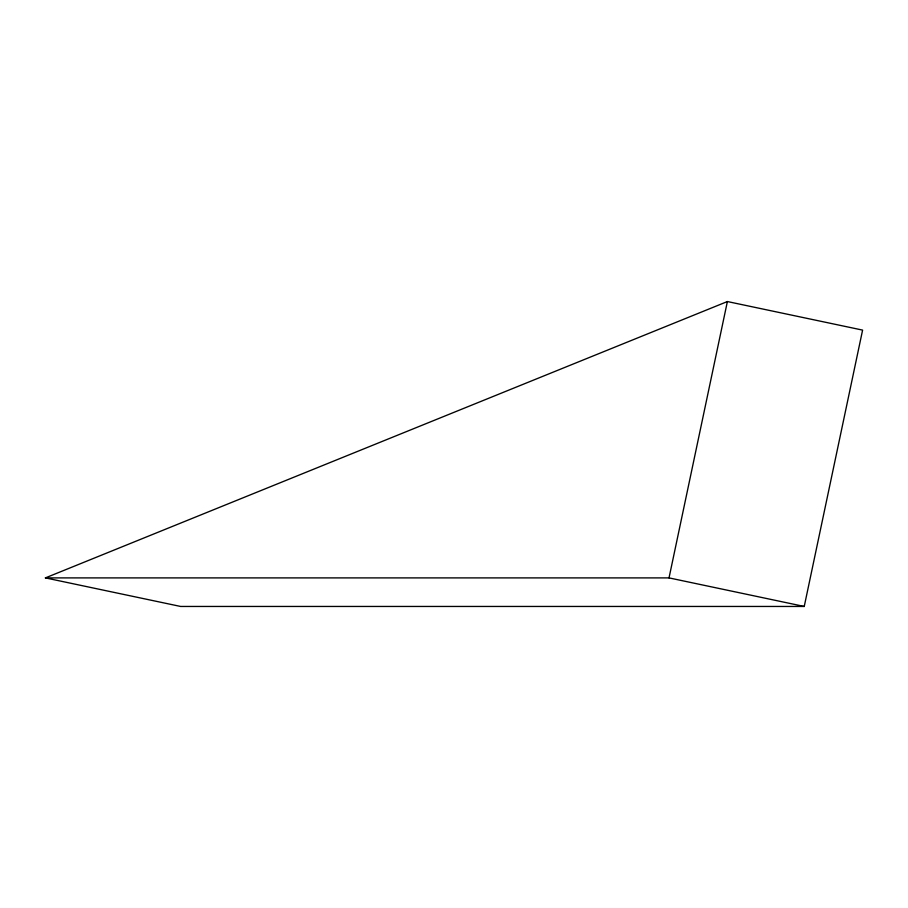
<?xml version="1.0" encoding="UTF-8"?>
<svg xmlns="http://www.w3.org/2000/svg" width="908" height="908" viewBox="0 0 908 908"><rect width="100%" height="100%" fill="white"/><g stroke="black" fill="none" stroke-linecap="round" stroke-linejoin="round"><path stroke-width="1.36" d="M45.4 577.897L669.026 577.897L727.387 301.547L862.6 330.103L804.238 606.453L180.613 606.453L45.4 577.897L727.387 301.547M669.026 577.897L804.238 606.453"/></g></svg>
